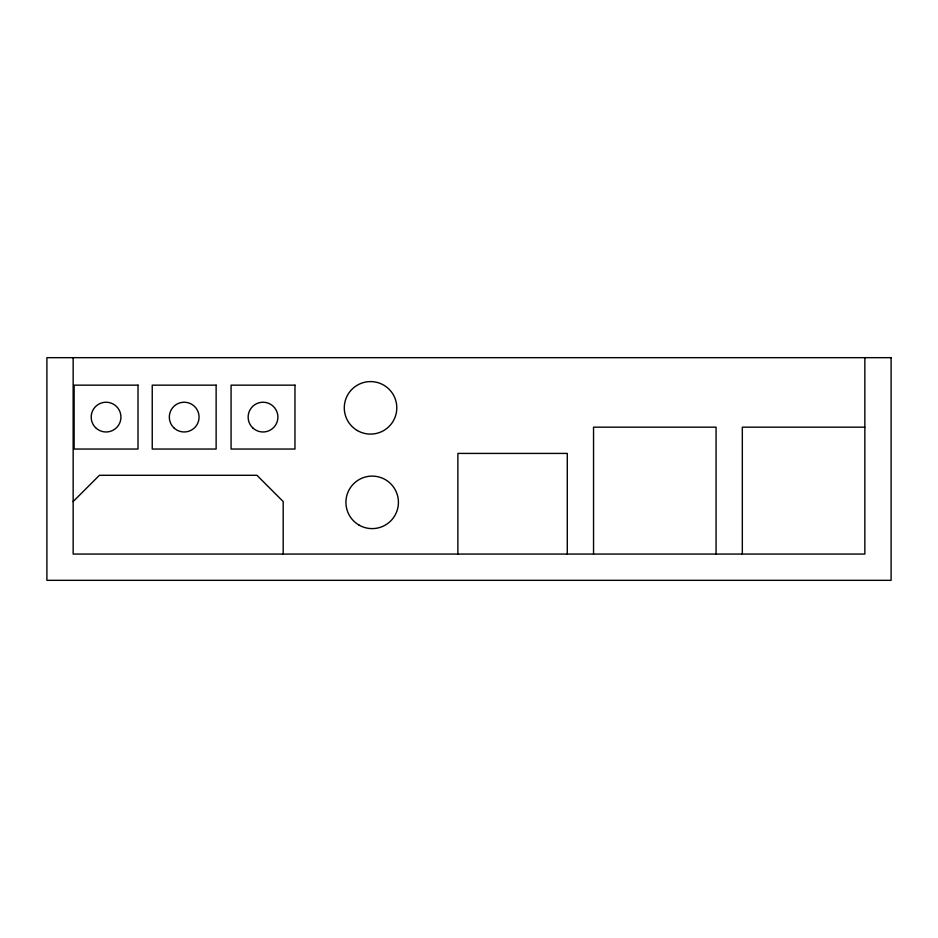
<?xml version="1.0" encoding="UTF-8"?>
<svg xmlns="http://www.w3.org/2000/svg" width="938" height="938" viewBox="0 0 938 938"><rect width="100%" height="100%" fill="white"/><g stroke="black" fill="none" stroke-linecap="round" stroke-linejoin="round"><path stroke-width="1.41" d="M73.152 501.56L99.416 475.296L256.942 475.296L283.194 501.56L283.194 554.065M864.848 427.165L742.321 427.165L742.321 554.065M864.848 357.671L864.848 554.065L73.152 554.065L73.152 357.671M716.069 554.065L716.069 427.165L593.543 427.165L593.543 554.065M567.279 554.065L567.279 453.417L457.885 453.417L457.885 554.065M891.1 357.671L46.9 357.671L46.9 580.329L891.1 580.329L891.1 357.671M138.015 385.155L74.125 385.155L74.125 449.044L138.015 449.044L138.015 385.155M216.127 385.155L152.237 385.155L152.237 449.044L216.127 449.044L216.127 385.155M294.966 385.155L231.076 385.155L231.076 449.044L294.966 449.044L294.966 385.155M359.043 525.092A26.252 26.252 0 0 0 398.427 502.358A26.252 26.252 0 0 0 359.043 479.623A26.252 26.252 0 0 0 359.043 525.092M173.788 427.74A14.879 14.879 0 0 0 198.598 420.799A14.879 14.879 0 0 0 180.178 402.777A14.879 14.879 0 0 0 173.788 427.74M95.547 427.622A14.879 14.879 0 0 0 120.439 420.951A14.879 14.879 0 0 0 102.219 402.73A14.879 14.879 0 0 0 95.547 427.622M252.768 427.892A14.879 14.879 0 0 0 277.484 420.587A14.879 14.879 0 0 0 258.806 402.836A14.879 14.879 0 0 0 252.768 427.892M357.413 430.577A26.252 26.252 0 0 0 396.797 407.842A26.252 26.252 0 0 0 357.413 385.108A26.252 26.252 0 0 0 357.413 430.577"/></g></svg>
